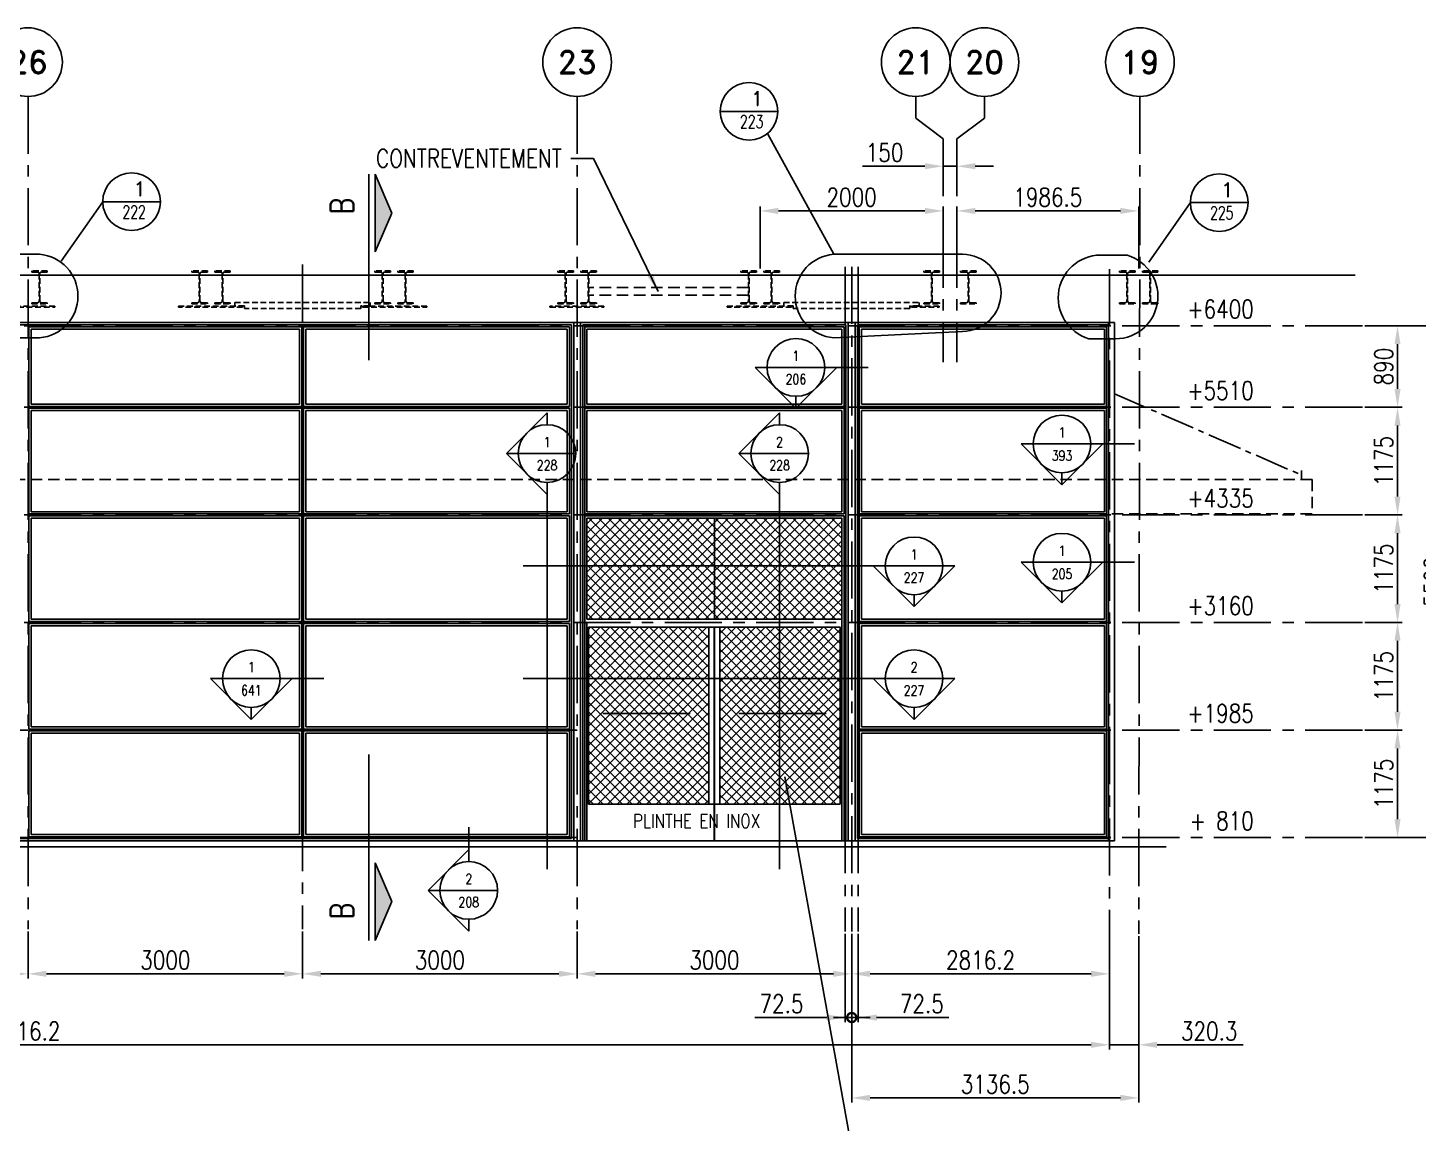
# Model space of a CAD drawing. Extents: x -39848 to 12367, y -31230 to 3285.
# Drawn here: x -22698 to -7505, y -12104 to -140 of the extents above; entities that cross this region are included whole.
import ezdxf
from ezdxf.enums import TextEntityAlignment as Align

# ---------------------------------------------------------------- set-up
doc = ezdxf.new("R2010")
doc.units = 0
doc.header["$LTSCALE"] = 500
doc.header["$MEASUREMENT"] = 0
for name, pattern in [('AXES', [2, 1.25, -0.25, 0.25, -0.25]), ('AXES2', [1.125, 0.75, -0.125, 0.125, -0.125]), ('CACHE', [0.375, 0.25, -0.125]), ('CACHE2', [0.1875, 0.125, -0.0625])]:
    doc.linetypes.add(name, pattern=pattern)
doc.layers.get('0').update_dxf_attribs({"linetype": 'CONTINUOUS'})
doc.layers.get('DEFPOINTS').update_dxf_attribs({"linetype": 'CONTINUOUS'})
for name, color, linetype in [('ALU-VIEW', 5, 'CONTINUOUS'), ('ATT', 3, 'CONTINUOUS'), ('CEN-1', 1, 'AXES2'), ('CEN-2', 1, 'AXES'), ('DAS-1', 1, 'CACHE2'), ('DAS-2', 1, 'CACHE'), ('DIM', 6, 'CONTINUOUS'), ('HT_HATCH', 1, 'CONTINUOUS'), ('STR', 4, 'CONTINUOUS'), ('TXT', 7, 'CONTINUOUS')]:
    doc.layers.add(name, color=color, linetype=linetype)
doc.styles.add('ROMAND', font='ROMAND')
doc.styles.add('SIMPLEX', font='SIMPLEX', dxfattribs={"width": 0.8})
doc.dimstyles.new('LEADER', dxfattribs={"dimscale": 50, "dimtxt": 4, "dimasz": 4, "dimexe": 1, "dimexo": 1.5, "dimgap": 2, "dimtad": 0, "dimdec": 1, "dimtxsty": 'SIMPLEX', "dimcen": 2.5, "dimclrd": 1, "dimclre": 1, "dimclrt": 256, "dimazin": 3, "dimtfac": 1, "dimtmove": 0, "dimatfit": 3, "dimtolj": 1})
doc.dimstyles.get("Standard").update_dxf_attribs({"dimscale": 50, "dimtxt": 4, "dimasz": 4, "dimexe": 1, "dimexo": 0.5, "dimgap": 1, "dimtad": 1, "dimdec": 1, "dimtxsty": 'SIMPLEX', "dimcen": 2.5, "dimclrd": 1, "dimclre": 1, "dimclrt": 6, "dimazin": 3, "dimtfac": 1, "dimtmove": 0, "dimatfit": 3, "dimtolj": 1})

# ---------------------------------------------------------------- blocks, each defined once
blk = doc.blocks.new('*D28')
at = {"color": 1, "linetype": 'BYBLOCK'}
for p, q in [((-34695, -10010), (-34695, -11298)), ((-10879, -10060), (-10879, -11298)), ((-11079, -11248), (-34495, -11248))]:
    blk.add_line(p, q, dxfattribs=at)
for points in [[(-34495, -11215), (-34495, -11281), (-34695, -11248)], [(-11079, -11215), (-11079, -11281), (-10879, -11248)]]:
    blk.add_solid(points, dxfattribs=at)
at = {"layer": 'DEFPOINTS', "color": 0, "linetype": 'BYBLOCK'}
for p in [(-34695, -9985), (-10879, -10035), (-34695, -11248)]:
    blk.add_point(p, dxfattribs=at)
at = {"color": 6, "linetype": 'BYBLOCK', "insert": (-22787, -11098), "char_height": 200, "attachment_point": 5, "style": 'SIMPLEX'}
blk.add_mtext('\\A1;23816.2', dxfattribs=at)
blk = doc.blocks.new('SNEDE')
at = {"layer": 'TXT'}
for p, q in [((-643, 99.6), (169.7, 99.6)), ((-169.7, 72.1), (169.7, 72.1)), ((-169.7, 72.1), (0, 0)), ((169.7, 72.1), (0, 0))]:
    blk.add_line(p, q, dxfattribs=at)
blk.add_solid([(-169.7, 72.1), (0, 0), (169.7, 72.1)], dxfattribs=at)
blk = doc.blocks.new('ARROW-VB')
at = {"layer": 'TXT', "xscale": -0.05, "yscale": 0.05, "zscale": 0.05, "rotation": 270}
blk.add_blockref('SNEDE', (-4.98, 32.15), dxfattribs=at)
at = {"layer": 'TXT', "style": 'SIMPLEX', "width": 0.8}
blk.add_attdef('1', text='', height=5, rotation=90, dxfattribs=at).set_placement((8.39, 35.48), align=Align.RIGHT)
blk = doc.blocks.new('*D29')
at = {"color": 1, "linetype": 'BYBLOCK'}
for p, q in [((-10700, -7810), (-10292, -7810)), ((-10342, -8785), (-10342, -8010)), ((-10700, -8985), (-10292, -8985))]:
    blk.add_line(p, q, dxfattribs=at)
for points in [[(-10376, -8010), (-10309, -8010), (-10342, -7810)], [(-10376, -8785), (-10309, -8785), (-10342, -8985)]]:
    blk.add_solid(points, dxfattribs=at)
at = {"layer": 'DEFPOINTS', "color": 0, "linetype": 'BYBLOCK'}
for p in [(-10725, -7810), (-10342, -7810), (-10725, -8985)]:
    blk.add_point(p, dxfattribs=at)
at = {"color": 6, "linetype": 'BYBLOCK', "insert": (-10492, -8397), "char_height": 200, "attachment_point": 5, "rotation": 90, "style": 'SIMPLEX'}
blk.add_mtext('\\A1;1175', dxfattribs=at)
blk = doc.blocks.new('*D30')
at = {"color": 1, "linetype": 'BYBLOCK'}
for p, q in [((-8089, -3395), (-7141, -3395)), ((-7191, -8785), (-7191, -3595)), ((-8089, -8985), (-7141, -8985))]:
    blk.add_line(p, q, dxfattribs=at)
for points in [[(-7224, -3595), (-7158, -3595), (-7191, -3395)], [(-7224, -8785), (-7158, -8785), (-7191, -8985)]]:
    blk.add_solid(points, dxfattribs=at)
at = {"layer": 'DEFPOINTS', "color": 0, "linetype": 'BYBLOCK'}
for p in [(-8114, -3395), (-7191, -3395), (-8114, -8985)]:
    blk.add_point(p, dxfattribs=at)
at = {"color": 6, "linetype": 'BYBLOCK', "insert": (-7341, -6190), "char_height": 200, "attachment_point": 5, "rotation": 90, "style": 'SIMPLEX'}
blk.add_mtext('\\A1;5590', dxfattribs=at)
blk = doc.blocks.new('*D31')
at = {"layer": 'DEFPOINTS', "color": 0}
for p in [(-13695, -10010), (-10879, -10010), (-13695, -10473)]:
    blk.add_point(p, dxfattribs=at)
at = {"layer": 'DIM', "color": 1}
for p, q in [((-13695, -10035), (-13695, -10523)), ((-10879, -10035), (-10879, -10523)), ((-11079, -10473), (-13495, -10473))]:
    blk.add_line(p, q, dxfattribs=at)
for points in [[(-13495, -10439), (-13495, -10506), (-13695, -10473)], [(-11079, -10439), (-11079, -10506), (-10879, -10473)]]:
    blk.add_solid(points, dxfattribs=at)
at = {"layer": 'DIM', "color": 6, "insert": (-12287, -10323), "char_height": 200, "attachment_point": 5, "style": 'SIMPLEX'}
blk.add_mtext('\\A1;2816.2', dxfattribs=at)
blk = doc.blocks.new('_DOTSMALL')
at = {"color": 0, "linetype": 'BYBLOCK', "const_width": 0.5}
blk.add_lwpolyline([(-0.0625, 0, 1), (0.0625, 0, 1)], format="xyb", close=True, dxfattribs=at)
blk = doc.blocks.new('*D32')
at = {"color": 1, "linetype": 'BYBLOCK'}
for p, q in [((-13768, -10035), (-13768, -11000)), ((-13695, -10035), (-13695, -11000)), ((-13968, -10950), (-14755, -10950)), ((-13695, -10950), (-13768, -10950)), ((-13695, -10950), (-13495, -10950))]:
    blk.add_line(p, q, dxfattribs=at)
blk.add_solid([(-13968, -10917), (-13968, -10984), (-13768, -10950)], dxfattribs=at)
at = {"layer": 'DEFPOINTS', "color": 0, "linetype": 'BYBLOCK'}
for p in [(-13768, -10010), (-13695, -10010), (-13768, -10950)]:
    blk.add_point(p, dxfattribs=at)
at = {"color": 1, "linetype": 'BYBLOCK', "xscale": 200, "yscale": 200, "zscale": 200, "rotation": 180}
blk.add_blockref('_DOTSMALL', (-13695, -10950), dxfattribs=at)
at = {"color": 6, "linetype": 'BYBLOCK', "insert": (-14462, -10800), "char_height": 200, "attachment_point": 5, "style": 'SIMPLEX'}
blk.add_mtext('\\A1;72.5', dxfattribs=at)
blk = doc.blocks.new('*D33')
at = {"color": 1, "linetype": 'BYBLOCK'}
for p, q in [((-10866, -10060), (-10866, -11298)), ((-10545, -10060), (-10545, -11298)), ((-11066, -11248), (-11266, -11248)), ((-10866, -11248), (-10545, -11248)), ((-10345, -11248), (-9405, -11248))]:
    blk.add_line(p, q, dxfattribs=at)
for points in [[(-11066, -11215), (-11066, -11281), (-10866, -11248)], [(-10345, -11215), (-10345, -11281), (-10545, -11248)]]:
    blk.add_solid(points, dxfattribs=at)
at = {"layer": 'DEFPOINTS', "color": 0, "linetype": 'BYBLOCK'}
for p in [(-10866, -10035), (-10545, -10035), (-10545, -11248)]:
    blk.add_point(p, dxfattribs=at)
at = {"color": 6, "linetype": 'BYBLOCK', "insert": (-9775, -11098), "char_height": 200, "attachment_point": 5, "style": 'SIMPLEX'}
blk.add_mtext('\\A1;320.3', dxfattribs=at)
blk = doc.blocks.new('*D35')
at = {"layer": 'DEFPOINTS', "color": 0}
for p in [(-22695, -9985), (-19695, -9985), (-22695, -10473)]:
    blk.add_point(p, dxfattribs=at)
at = {"layer": 'DIM', "color": 1}
for p, q in [((-22695, -10010), (-22695, -10523)), ((-19895, -10473), (-22495, -10473))]:
    blk.add_line(p, q, dxfattribs=at)
for points in [[(-22495, -10439), (-22495, -10506), (-22695, -10473)], [(-19895, -10439), (-19895, -10506), (-19695, -10473)]]:
    blk.add_solid(points, dxfattribs=at)
at = {"layer": 'DIM', "color": 6, "insert": (-21195, -10323), "char_height": 200, "attachment_point": 5, "style": 'SIMPLEX'}
blk.add_mtext('\\A1;3000', dxfattribs=at)
blk = doc.blocks.new('*D36')
at = {"layer": 'DEFPOINTS', "color": 0}
for p in [(-19695, -9985), (-16695, -9985), (-19695, -10473)]:
    blk.add_point(p, dxfattribs=at)
at = {"layer": 'DIM', "color": 1}
for p, q in [((-19695, -10010), (-19695, -10523)), ((-16895, -10473), (-19495, -10473))]:
    blk.add_line(p, q, dxfattribs=at)
for points in [[(-19495, -10439), (-19495, -10506), (-19695, -10473)], [(-16895, -10439), (-16895, -10506), (-16695, -10473)]]:
    blk.add_solid(points, dxfattribs=at)
at = {"layer": 'DIM', "color": 6, "insert": (-18195, -10323), "char_height": 200, "attachment_point": 5, "style": 'SIMPLEX'}
blk.add_mtext('\\A1;3000', dxfattribs=at)
blk = doc.blocks.new('*D37')
at = {"layer": 'DEFPOINTS', "color": 0}
for p in [(-16695, -9985), (-13695, -10010), (-16695, -10473)]:
    blk.add_point(p, dxfattribs=at)
at = {"layer": 'DIM', "color": 1}
for p, q in [((-16695, -10010), (-16695, -10523)), ((-13695, -10035), (-13695, -10523)), ((-13895, -10473), (-16495, -10473))]:
    blk.add_line(p, q, dxfattribs=at)
for points in [[(-16495, -10439), (-16495, -10506), (-16695, -10473)], [(-13895, -10439), (-13895, -10506), (-13695, -10473)]]:
    blk.add_solid(points, dxfattribs=at)
at = {"layer": 'DIM', "color": 6, "insert": (-15195, -10323), "char_height": 200, "attachment_point": 5, "style": 'SIMPLEX'}
blk.add_mtext('\\A1;3000', dxfattribs=at)
blk = doc.blocks.new('*D38')
at = {"layer": 'DEFPOINTS', "color": 0}
for p in [(-25695, -9985), (-22695, -9985), (-25695, -10473)]:
    blk.add_point(p, dxfattribs=at)
at = {"layer": 'DIM', "color": 1}
for p, q in [((-25695, -10010), (-25695, -10523)), ((-22895, -10473), (-25495, -10473))]:
    blk.add_line(p, q, dxfattribs=at)
for points in [[(-25495, -10439), (-25495, -10506), (-25695, -10473)], [(-22895, -10439), (-22895, -10506), (-22695, -10473)]]:
    blk.add_solid(points, dxfattribs=at)
at = {"layer": 'DIM', "color": 6, "insert": (-24195, -10323), "char_height": 200, "attachment_point": 5, "style": 'SIMPLEX'}
blk.add_mtext('\\A1;3000', dxfattribs=at)
blk = doc.blocks.new('*D39')
at = {"color": 1, "linetype": 'BYBLOCK'}
for p, q in [((-15507, -1652), (-16188, -1652)), ((-15157, -1652), (-15307, -1652)), ((-14957, -1652), (-14757, -1652))]:
    blk.add_line(p, q, dxfattribs=at)
for points in [[(-15507, -1618), (-15507, -1685), (-15307, -1652)], [(-14957, -1618), (-14957, -1685), (-15157, -1652)]]:
    blk.add_solid(points, dxfattribs=at)
at = {"layer": 'DEFPOINTS', "color": 0, "linetype": 'BYBLOCK'}
for p in [(-15307, -1652), (-15307, -2795), (-15157, -2795)]:
    blk.add_point(p, dxfattribs=at)
at = {"color": 6, "linetype": 'BYBLOCK', "insert": (-15947, -1502), "char_height": 200, "attachment_point": 5, "style": 'SIMPLEX'}
blk.add_mtext('\\A1;150', dxfattribs=at)
blk = doc.blocks.new('ASNR')
at = {"layer": 'TXT'}
blk.add_circle((0, 0), 7.5, dxfattribs=at)
blk = doc.blocks.new('*D40')
at = {"color": 1, "linetype": 'BYBLOCK'}
for p, q in [((-17307, -2770), (-17307, -2090)), ((-15307, -2770), (-15307, -2090)), ((-15507, -2140), (-17107, -2140))]:
    blk.add_line(p, q, dxfattribs=at)
for points in [[(-17107, -2107), (-17107, -2173), (-17307, -2140)], [(-15507, -2107), (-15507, -2173), (-15307, -2140)]]:
    blk.add_solid(points, dxfattribs=at)
at = {"layer": 'DEFPOINTS', "color": 0, "linetype": 'BYBLOCK'}
for p in [(-17307, -2140), (-17307, -2795), (-15307, -2795)]:
    blk.add_point(p, dxfattribs=at)
at = {"color": 6, "linetype": 'BYBLOCK', "insert": (-16307, -1990), "char_height": 200, "attachment_point": 5, "style": 'SIMPLEX'}
blk.add_mtext('\\A1;2000', dxfattribs=at)
blk = doc.blocks.new('PIJL-HOR-RE')
at = {"layer": 'TXT'}
for p, q in [((-238, 0), (238, 0)), ((107, 0), (553, -445)), ((998, 0), (553, -445)), ((998, 0), (868, 0)), ((238, 0), (868, 0)), ((553, -445), (553, -315))]:
    blk.add_line(p, q, dxfattribs=at)
blk.add_circle((553, 0), 315, dxfattribs=at)
at = {"layer": 'ATT', "style": 'SIMPLEX', "width": 0.8}
for tag, p in [('DETAIL', (553, 126)), ('DRAWING', (553, -128))]:
    blk.add_attdef(tag, text='', height=109, dxfattribs=at).set_placement(p, align=Align.MIDDLE)
blk = doc.blocks.new('*D41')
at = {"layer": 'DEFPOINTS', "color": 0}
for p in [(-8114, -4285), (-7731, -4285), (-8114, -5460)]:
    blk.add_point(p, dxfattribs=at)
at = {"layer": 'DIM', "color": 1}
for p, q in [((-8089, -4285), (-7681, -4285)), ((-7731, -5260), (-7731, -4485))]:
    blk.add_line(p, q, dxfattribs=at)
for points in [[(-7764, -4485), (-7698, -4485), (-7731, -4285)], [(-7764, -5260), (-7698, -5260), (-7731, -5460)]]:
    blk.add_solid(points, dxfattribs=at)
at = {"layer": 'DIM', "color": 6, "insert": (-7881, -4872), "char_height": 200, "attachment_point": 5, "rotation": 90, "style": 'SIMPLEX'}
blk.add_mtext('\\A1;1175', dxfattribs=at)
blk = doc.blocks.new('*D42')
at = {"layer": 'DEFPOINTS', "color": 0}
for p in [(-8114, -5460), (-7731, -5460), (-8114, -6635)]:
    blk.add_point(p, dxfattribs=at)
at = {"layer": 'DIM', "color": 1}
for p, q in [((-8089, -5460), (-7681, -5460)), ((-7731, -6435), (-7731, -5660))]:
    blk.add_line(p, q, dxfattribs=at)
for points in [[(-7764, -5660), (-7698, -5660), (-7731, -5460)], [(-7764, -6435), (-7698, -6435), (-7731, -6635)]]:
    blk.add_solid(points, dxfattribs=at)
at = {"layer": 'DIM', "color": 6, "insert": (-7881, -6047), "char_height": 200, "attachment_point": 5, "rotation": 90, "style": 'SIMPLEX'}
blk.add_mtext('\\A1;1175', dxfattribs=at)
blk = doc.blocks.new('*D43')
at = {"layer": 'DEFPOINTS', "color": 0}
for p in [(-8114, -6635), (-7731, -6635), (-8114, -7810)]:
    blk.add_point(p, dxfattribs=at)
at = {"layer": 'DIM', "color": 1}
for p, q in [((-8089, -6635), (-7681, -6635)), ((-7731, -7610), (-7731, -6835))]:
    blk.add_line(p, q, dxfattribs=at)
for points in [[(-7764, -6835), (-7698, -6835), (-7731, -6635)], [(-7764, -7610), (-7698, -7610), (-7731, -7810)]]:
    blk.add_solid(points, dxfattribs=at)
at = {"layer": 'DIM', "color": 6, "insert": (-7881, -7222), "char_height": 200, "attachment_point": 5, "rotation": 90, "style": 'SIMPLEX'}
blk.add_mtext('\\A1;1175', dxfattribs=at)
blk = doc.blocks.new('DETNR')
at = {"layer": 'TXT'}
blk.add_line((-10, 0), (10, 0), dxfattribs=at)
blk.add_circle((0, 0), 10, dxfattribs=at)
blk = doc.blocks.new('*D44')
at = {"layer": 'DEFPOINTS', "color": 0}
for p in [(-8114, -3395), (-7731, -3395), (-8114, -4285)]:
    blk.add_point(p, dxfattribs=at)
at = {"layer": 'DIM', "color": 1}
for p, q in [((-8089, -3395), (-7681, -3395)), ((-7731, -4085), (-7731, -3595))]:
    blk.add_line(p, q, dxfattribs=at)
for points in [[(-7764, -3595), (-7698, -3595), (-7731, -3395)], [(-7764, -4085), (-7698, -4085), (-7731, -4285)]]:
    blk.add_solid(points, dxfattribs=at)
at = {"layer": 'DIM', "color": 6, "insert": (-7881, -3840), "char_height": 200, "attachment_point": 5, "rotation": 90, "style": 'SIMPLEX'}
blk.add_mtext('\\A1;890', dxfattribs=at)
blk = doc.blocks.new('*D45')
at = {"color": 1, "linetype": 'BYBLOCK'}
for p, q in [((-12545, -2770), (-12545, -2090)), ((-10559, -2770), (-10559, -2090)), ((-10759, -2140), (-12345, -2140))]:
    blk.add_line(p, q, dxfattribs=at)
for points in [[(-12345, -2107), (-12345, -2173), (-12545, -2140)], [(-10759, -2107), (-10759, -2173), (-10559, -2140)]]:
    blk.add_solid(points, dxfattribs=at)
at = {"layer": 'DEFPOINTS', "color": 0, "linetype": 'BYBLOCK'}
for p in [(-12545, -2140), (-12545, -2795), (-10559, -2795)]:
    blk.add_point(p, dxfattribs=at)
at = {"color": 6, "linetype": 'BYBLOCK', "insert": (-11552, -1990), "char_height": 200, "attachment_point": 5, "style": 'SIMPLEX'}
blk.add_mtext('\\A1;1986.5', dxfattribs=at)
blk = doc.blocks.new('IPE360')
blk.add_lwpolyline([(-85, 0), (85, 0), (85, 12.7), (22, 12.7, -0.4142136), (4, 30.7), (4, 329.3, -0.4142136), (22, 347.3), (85, 347.3), (85, 360), (-85, 360), (-85, 347.3), (-22, 347.3, -0.4142136), (-4, 329.3), (-4, 30.7, -0.4142136), (-22, 12.7), (-85, 12.7)], format="xyb", close=True)
blk = doc.blocks.new('TMP-JB-02')
at = {"layer": 'DAS-1'}
for points in [[(-1357, -455), (-655, -455), (-655, -467), (-1357, -467)], [(636, -479), (636, -451), (740, -451), (740, -415), (-740, -415), (-740, -451), (-636, -451), (-636, -479)], [(1357, -455), (655, -455), (655, -467), (1357, -467)]]:
    blk.add_lwpolyline(points, close=True, dxfattribs=at)
blk = doc.blocks.new('TMP-JB-01')
at = {"layer": 'DAS-1'}
blk.add_lwpolyline([(-293, -455), (297, -455), (297, -467), (-293, -467)], close=True, dxfattribs=at)
blk = doc.blocks.new('*D68')
at = {"color": 1, "linetype": 'BYBLOCK'}
for p, q in [((-13695, -10035), (-13695, -11000)), ((-13623, -10035), (-13623, -11000)), ((-13695, -10950), (-13895, -10950)), ((-13695, -10950), (-13623, -10950)), ((-13423, -10950), (-12635, -10950))]:
    blk.add_line(p, q, dxfattribs=at)
blk.add_solid([(-13423, -10917), (-13423, -10984), (-13623, -10950)], dxfattribs=at)
at = {"layer": 'DEFPOINTS', "color": 0, "linetype": 'BYBLOCK'}
for p in [(-13695, -10010), (-13623, -10010), (-13623, -10950)]:
    blk.add_point(p, dxfattribs=at)
at = {"color": 1, "linetype": 'BYBLOCK', "xscale": 200, "yscale": 200, "zscale": 200}
blk.add_blockref('_DOTSMALL', (-13695, -10950), dxfattribs=at)
at = {"color": 6, "linetype": 'BYBLOCK', "insert": (-12929, -10800), "char_height": 200, "attachment_point": 5, "style": 'SIMPLEX'}
blk.add_mtext('\\A1;72.5', dxfattribs=at)
blk = doc.blocks.new('*D69')
at = {"color": 1, "linetype": 'BYBLOCK'}
for p, q in [((-13695, -10035), (-13695, -11878)), ((-10559, -10060), (-10559, -11878)), ((-13495, -11828), (-10759, -11828))]:
    blk.add_line(p, q, dxfattribs=at)
for points in [[(-13495, -11794), (-13495, -11861), (-13695, -11828)], [(-10759, -11794), (-10759, -11861), (-10559, -11828)]]:
    blk.add_solid(points, dxfattribs=at)
at = {"layer": 'DEFPOINTS', "color": 0, "linetype": 'BYBLOCK'}
for p in [(-13695, -10010), (-10559, -10035), (-10559, -11828)]:
    blk.add_point(p, dxfattribs=at)
at = {"color": 6, "linetype": 'BYBLOCK', "insert": (-12127, -11678), "char_height": 200, "attachment_point": 5, "style": 'SIMPLEX'}
blk.add_mtext('\\A1;3136.5', dxfattribs=at)
blk = doc.blocks.new('PIJL-VER-BO')
at = {"layer": 'TXT'}
for p, q in [((0, 1061), (-445, 616)), ((0, 1061), (0, 931)), ((0, 170), (-445, 616)), ((-445, 616), (-315, 616)), ((-315, 616), (315, 616)), ((0, -174), (0, 301))]:
    blk.add_line(p, q, dxfattribs=at)
blk.add_circle((0, 616), 315, dxfattribs=at)
blk = doc.blocks.new('PIJL-VER-ON')
at = {"layer": 'TXT'}
for p, q in [((0, 122), (0, -254)), ((0, -123), (-445, -569)), ((0, -1014), (-445, -569)), ((-445, -569), (-315, -569)), ((-315, -569), (315, -569)), ((0, -1014), (0, -884))]:
    blk.add_line(p, q, dxfattribs=at)
blk.add_circle((0, -569), 315, dxfattribs=at)

msp = doc.modelspace()

# ---------------------------------------------------------------- hatches: boundary and pattern name
at = {"layer": 'HT_HATCH'}
h = msp.add_hatch(dxfattribs=at)
h.set_pattern_fill('ANSI37', color=256, scale=600, style=0)
h.paths.add_polyline_path([(-15195.28, -5494.97), (-16587.78, -5494.97), (-16587.78, -6017.12), (-15195.28, -6017.12)])
h.paths.add_polyline_path([(-15195.28, -6017.12), (-16587.78, -6017.12), (-16587.78, -6599.97), (-15195.28, -6599.97)])
h.paths.add_polyline_path([(-14482.96, -6017.12), (-15195.28, -6017.12), (-15195.28, -6599.97), (-14482.96, -6599.97)])
h.paths.add_polyline_path([(-14482.96, -5580.15), (-14482.96, -5494.97), (-15195.28, -5494.97), (-15195.28, -6017.12), (-14482.96, -6017.12)])
h.paths.add_polyline_path([(-13802.78, -5494.97), (-14482.96, -5494.97), (-14482.96, -5580.15), (-14482.96, -6017.12), (-13802.78, -6017.12)])
h.paths.add_polyline_path([(-13802.78, -6017.12), (-13804.48, -6017.12), (-14482.96, -6017.12), (-14482.96, -6599.97), (-13802.78, -6599.97)])
h.paths.add_polyline_path([(-13819.78, -6686.97), (-14482.96, -6686.97), (-14482.96, -7248.52), (-13819.78, -7248.52)])
h.paths.add_polyline_path([(-14482.96, -6686.97), (-15134.28, -6686.97), (-15134.28, -7248.52), (-14482.96, -7248.52)])
h.paths.add_polyline_path([(-15256.28, -6686.97), (-16570.78, -6686.97), (-16570.78, -7248.52), (-15256.28, -7248.52)])
h.paths.add_polyline_path([(-15256.28, -7248.52), (-16570.78, -7248.52), (-16570.78, -8619.97), (-15256.28, -8619.97)])
h.paths.add_polyline_path([(-14482.96, -7248.52), (-15134.28, -7248.52), (-15134.28, -8619.97), (-14482.96, -8619.97)])
h.paths.add_polyline_path([(-13819.78, -7248.52), (-14482.96, -7248.52), (-14482.96, -8619.97), (-13819.78, -8619.97)])

# ---------------------------------------------------------------- linework, layer by layer
for p, q in [((-17023.63, -5580.15), (-17023.63, -9329.02)), ((-14482.96, -5580.15), (-14482.96, -9329.02)), ((-13804.48, -6017.12), (-17286.73, -6017.12)), ((-13804.48, -7248.52), (-17286.73, -7248.52))]:
    msp.add_line(p, q)
at = {"layer": 'ALU-VIEW'}
for p, q in [((-22695.28, -3359.97), (-25695.28, -3359.97)), ((-22695.28, -3384.97), (-25695.28, -3384.97)), ((-19695.28, -3359.97), (-22695.28, -3359.97)), ((-19685.28, -3384.97), (-22695.28, -3384.97)), ((-19705.28, -3404.97), (-22685.28, -3404.97)), ((-22685.28, -3404.97), (-22685.28, -4274.97)), ((-19730.28, -3429.97), (-22660.28, -3429.97)), ((-22660.28, -3429.97), (-22660.28, -4249.97)), ((-19730.28, -3429.97), (-19730.28, -4249.97)), ((-19705.28, -3404.97), (-19705.28, -4274.97)), ((-16695.28, -3359.97), (-19695.28, -3359.97)), ((-16757.78, -3384.97), (-19685.28, -3384.97)), ((-16777.78, -3404.97), (-19685.28, -3404.97)), ((-19685.28, -3404.97), (-19685.28, -4274.97)), ((-16802.78, -3429.97), (-19660.28, -3429.97)), ((-19660.28, -3429.97), (-19660.28, -4249.97)), ((-16802.78, -3359.97), (-16732.78, -3359.97)), ((-16802.78, -3429.97), (-16802.78, -4249.97)), ((-16777.78, -3404.97), (-16777.78, -4274.97)), ((-16757.78, -3384.97), (-16757.78, -8994.97)), ((-16732.78, -3359.97), (-16587.78, -3359.97)), ((-16732.78, -3359.97), (-16732.78, -9019.97)), ((-13802.78, -3359.97), (-16695.28, -3359.97)), ((-16657.78, -3359.97), (-16657.78, -9019.97)), ((-13757.78, -3384.97), (-16632.78, -3384.97)), ((-16632.78, -3384.97), (-16632.78, -9019.97)), ((-13777.78, -3404.97), (-16612.78, -3404.97)), ((-16612.78, -3404.97), (-16612.78, -4274.97)), ((-13802.78, -3429.97), (-16587.78, -3429.97)), ((-16587.78, -3429.97), (-16587.78, -4249.97)), ((-13802.78, -3359.97), (-13732.78, -3359.97)), ((-13802.78, -3429.97), (-13802.78, -4249.97)), ((-13777.78, -3404.97), (-13777.78, -4274.97)), ((-13757.78, -3384.97), (-13757.78, -9019.97)), ((-13732.78, -3359.97), (-13732.78, -9019.97)), ((-13732.78, -3359.97), (-13587.78, -3359.97)), ((-13657.78, -3359.97), (-13657.78, -9019.97)), ((-13632.78, -3384.97), (-13632.78, -8994.97)), ((-10889.58, -3384.97), (-13632.78, -3384.97)), ((-10909.58, -3404.97), (-13612.78, -3404.97)), ((-13612.78, -3404.97), (-13612.78, -4274.97)), ((-10824.08, -3359.97), (-13587.78, -3359.97)), ((-10934.58, -3429.97), (-13587.78, -3429.97)), ((-13587.78, -3429.97), (-13587.78, -4249.97)), ((-10934.58, -3429.97), (-10934.58, -4249.97)), ((-10909.58, -3404.97), (-10909.58, -4274.97)), ((-10889.58, -3359.97), (-10889.58, -9019.97)), ((-10824.08, -3359.97), (-10824.08, -9019.97)), ((-19730.28, -4249.97), (-22660.28, -4249.97)), ((-16802.78, -4249.97), (-19660.28, -4249.97)), ((-13802.78, -4249.97), (-16587.78, -4249.97)), ((-10934.58, -4249.97), (-13587.78, -4249.97)), ((-19705.28, -4274.97), (-22685.28, -4274.97)), ((-19705.28, -4294.97), (-22685.28, -4294.97)), ((-22685.28, -4294.97), (-22685.28, -5449.97)), ((-19730.28, -4319.97), (-22660.28, -4319.97)), ((-22660.28, -4319.97), (-22660.28, -5424.97)), ((-19730.28, -4319.97), (-19730.28, -5424.97)), ((-19705.28, -4294.97), (-19705.28, -5449.97)), ((-16777.78, -4274.97), (-19685.28, -4274.97)), ((-19685.28, -4294.97), (-19685.28, -5449.97)), ((-16777.78, -4294.97), (-19685.28, -4294.97)), ((-19660.28, -4319.97), (-19660.28, -5424.97)), ((-16802.78, -4319.97), (-19660.28, -4319.97)), ((-16802.78, -4319.97), (-16802.78, -5424.97)), ((-16777.78, -4294.97), (-16777.78, -5449.97)), ((-13777.78, -4274.97), (-16612.78, -4274.97)), ((-13777.78, -4294.97), (-16612.78, -4294.97)), ((-16612.78, -4294.97), (-16612.78, -5449.97)), ((-13802.78, -4319.97), (-16587.78, -4319.97)), ((-16587.78, -4319.97), (-16587.78, -5424.97)), ((-13802.78, -4319.97), (-13802.78, -5424.97)), ((-13777.78, -4294.97), (-13777.78, -5449.97)), ((-10909.58, -4274.97), (-13612.78, -4274.97)), ((-10909.58, -4294.97), (-13612.78, -4294.97)), ((-13612.78, -4294.97), (-13612.78, -5449.97)), ((-10934.58, -4319.97), (-13587.78, -4319.97)), ((-13587.78, -4319.97), (-13587.78, -5424.97)), ((-10934.58, -4319.97), (-10934.58, -5424.97)), ((-10909.58, -4294.97), (-10909.58, -5449.97)), ((-19705.28, -5449.97), (-22685.28, -5449.97)), ((-19730.28, -5424.97), (-22660.28, -5424.97)), ((-16777.78, -5449.97), (-19685.28, -5449.97)), ((-16802.78, -5424.97), (-19660.28, -5424.97)), ((-13777.78, -5449.97), (-16612.78, -5449.97)), ((-13802.78, -5424.97), (-16587.78, -5424.97)), ((-10909.58, -5449.97), (-13612.78, -5449.97)), ((-10934.58, -5424.97), (-13587.78, -5424.97)), ((-19705.28, -5469.97), (-22685.28, -5469.97)), ((-22685.28, -5469.97), (-22685.28, -6624.97)), ((-19730.28, -5494.97), (-22660.28, -5494.97)), ((-22660.28, -5494.97), (-22660.28, -6599.97)), ((-19730.28, -5494.97), (-19730.28, -6599.97)), ((-19705.28, -5469.97), (-19705.28, -6624.97)), ((-16777.78, -5469.97), (-19685.28, -5469.97)), ((-19685.28, -5469.97), (-19685.28, -6624.97)), ((-16802.78, -5494.97), (-19660.28, -5494.97)), ((-19660.28, -5494.97), (-19660.28, -6599.97)), ((-16802.78, -5494.97), (-16802.78, -6599.97)), ((-16777.78, -5469.97), (-16777.78, -6624.97)), ((-13777.78, -5469.97), (-16612.78, -5469.97)), ((-16612.78, -5469.97), (-16612.78, -6634.97)), ((-13802.78, -5494.97), (-16587.78, -5494.97)), ((-16587.78, -5494.97), (-16587.78, -6599.97)), ((-15195.28, -6599.97), (-15195.28, -5494.97)), ((-13802.78, -5494.97), (-13802.78, -9019.97)), ((-13777.78, -5469.97), (-13777.78, -9019.97)), ((-10909.58, -5469.97), (-13612.78, -5469.97)), ((-13612.78, -5469.97), (-13612.78, -6624.97)), ((-10934.58, -5494.97), (-13587.78, -5494.97)), ((-13587.78, -5494.97), (-13587.78, -6599.97)), ((-10934.58, -5494.97), (-10934.58, -6599.97)), ((-10909.58, -5469.97), (-10909.58, -6624.97)), ((-19705.28, -6624.97), (-22685.28, -6624.97)), ((-19705.28, -6644.97), (-22685.28, -6644.97)), ((-22685.28, -6644.97), (-22685.28, -7799.97)), ((-19730.28, -6599.97), (-22660.28, -6599.97)), ((-19730.28, -6669.97), (-22660.28, -6669.97)), ((-22660.28, -6669.97), (-22660.28, -7774.97)), ((-19730.28, -6669.97), (-19730.28, -7774.97)), ((-19705.28, -6644.97), (-19705.28, -7799.97)), ((-16777.78, -6624.97), (-19685.28, -6624.97)), ((-16777.78, -6644.97), (-19685.28, -6644.97)), ((-19685.28, -6644.97), (-19685.28, -7799.97)), ((-16802.78, -6599.97), (-19660.28, -6599.97)), ((-16802.78, -6669.97), (-19660.28, -6669.97)), ((-19660.28, -6669.97), (-19660.28, -7774.97)), ((-16802.78, -6669.97), (-16802.78, -7774.97)), ((-16777.78, -6644.97), (-16777.78, -7799.97)), ((-16612.78, -6634.97), (-16612.78, -7809.97)), ((-16587.78, -6599.97), (-13802.78, -6599.97)), ((-16587.78, -6634.97), (-16587.78, -7809.97)), ((-10909.58, -6624.97), (-13612.78, -6624.97)), ((-10909.58, -6644.97), (-13612.78, -6644.97)), ((-13612.78, -6644.97), (-13612.78, -7799.97)), ((-10934.58, -6599.97), (-13587.78, -6599.97)), ((-10934.58, -6669.97), (-13587.78, -6669.97)), ((-13587.78, -6669.97), (-13587.78, -7774.97)), ((-10934.58, -6669.97), (-10934.58, -7774.97)), ((-10909.58, -6644.97), (-10909.58, -7799.97)), ((-16570.78, -6686.97), (-13819.78, -6686.97)), ((-16570.78, -6686.97), (-16570.78, -8619.97)), ((-15256.28, -6686.97), (-15256.28, -8619.97)), ((-15196.28, -6686.97), (-15196.28, -9019.97)), ((-15194.28, -6686.97), (-15194.28, -9019.97)), ((-15134.28, -6686.97), (-15134.28, -8619.97)), ((-13819.78, -6686.97), (-13819.78, -8619.97)), ((-19705.28, -7799.97), (-22685.28, -7799.97)), ((-22685.28, -7819.97), (-22685.28, -8974.97)), ((-19705.28, -7819.97), (-22685.28, -7819.97)), ((-19730.28, -7774.97), (-22660.28, -7774.97)), ((-22660.28, -7844.97), (-22660.28, -8949.97)), ((-19730.28, -7844.97), (-22660.28, -7844.97)), ((-19730.28, -7844.97), (-19730.28, -8949.97)), ((-19705.28, -7819.97), (-19705.28, -8974.97)), ((-16777.78, -7799.97), (-19685.28, -7799.97)), ((-19685.28, -7819.97), (-19685.28, -8974.97)), ((-16777.78, -7819.97), (-19685.28, -7819.97)), ((-16802.78, -7774.97), (-19660.28, -7774.97)), ((-19660.28, -7844.97), (-19660.28, -8949.97)), ((-16802.78, -7844.97), (-19660.28, -7844.97)), ((-16802.78, -7844.97), (-16802.78, -8949.97)), ((-16777.78, -7819.97), (-16777.78, -8974.97)), ((-16612.78, -7809.97), (-16612.78, -9019.97)), ((-16587.78, -7809.97), (-16587.78, -9019.97)), ((-10909.58, -7799.97), (-13612.78, -7799.97)), ((-13612.78, -7819.97), (-13612.78, -8974.97)), ((-10909.58, -7819.97), (-13612.78, -7819.97)), ((-10934.58, -7774.97), (-13587.78, -7774.97)), ((-13587.78, -7844.97), (-13587.78, -8949.97)), ((-10934.58, -7844.97), (-13587.78, -7844.97)), ((-10934.58, -7844.97), (-10934.58, -8949.97)), ((-10909.58, -7819.97), (-10909.58, -8974.97)), ((-16570.78, -8619.97), (-13819.78, -8619.97)), ((-19730.28, -8949.97), (-22660.28, -8949.97)), ((-16802.78, -8949.97), (-19660.28, -8949.97)), ((-10934.58, -8949.97), (-13587.78, -8949.97)), ((-22695.28, -8994.97), (-25695.28, -8994.97)), ((-22695.28, -9019.97), (-25695.28, -9019.97)), ((-16757.78, -8994.97), (-22695.28, -8994.97)), ((-16660.28, -9019.97), (-22695.28, -9019.97)), ((-19705.28, -8974.97), (-22685.28, -8974.97)), ((-16777.78, -8974.97), (-19685.28, -8974.97)), ((-16657.78, -9019.97), (-16802.78, -9019.97)), ((-13802.78, -9019.97), (-16660.28, -9019.97)), ((-16587.78, -9019.97), (-16657.78, -9019.97)), ((-16587.78, -9019.97), (-16657.78, -9019.97)), ((-13657.78, -9019.97), (-13802.78, -9019.97)), ((-13587.78, -9019.97), (-13657.78, -9019.97)), ((-13587.78, -9019.97), (-13657.78, -9019.97)), ((-10889.58, -8994.97), (-13632.78, -8994.97)), ((-10909.58, -8974.97), (-13612.78, -8974.97)), ((-10824.08, -9019.97), (-13587.78, -9019.97))]:
    msp.add_line(p, q, dxfattribs=at)
at = {"layer": 'CEN-1'}
msp.add_line((-10824.08, -4136.82), (-8780.39, -5024.97), dxfattribs=at)
at = {"layer": 'CEN-2'}
for p, q in [((-22695.28, -890.12), (-22695.28, -9984.97)), ((-16695.28, -890.12), (-16695.28, -9984.97)), ((-10545.28, -890.12), (-10558.78, -10034.97)), ((-19695.28, -2724.97), (-19695.28, -9984.97)), ((-13767.78, -2749.97), (-13767.78, -10009.97)), ((-13695.28, -2749.97), (-13695.28, -10009.97)), ((-13622.78, -2749.97), (-13622.78, -10009.97)), ((-10879.08, -2774.97), (-10879.08, -10034.97)), ((-8113.57, -3394.97), (-34810.28, -3394.97)), ((-8113.57, -4284.97), (-34810.28, -4284.97)), ((-8113.57, -5459.97), (-34820.28, -5459.97)), ((-8113.57, -6634.97), (-34695.28, -6634.97)), ((-16695.28, -7809.97), (-34820.28, -7809.97)), ((-8113.57, -7809.97), (-13622.78, -7809.97)), ((-16695.28, -8984.97), (-34820.28, -8984.97)), ((-8113.57, -8984.97), (-13622.78, -8984.97))]:
    msp.add_line(p, q, dxfattribs=at)
for points in [[(-12995.28, -890.12), (-12995.28, -1126.96), (-12695.28, -1354.13), (-12695.28, -3793.19)], [(-12245.28, -890.12), (-12245.28, -1126.96), (-12545.28, -1354.13), (-12545.28, -3793.19)]]:
    msp.add_lwpolyline(points, dxfattribs=at)
at = {"layer": 'DAS-1'}
for points in [[(-15054.67, -3179.97), (-14352.66, -3179.97), (-14352.66, -3191.97), (-15054.67, -3191.97)], [(-14334.11, -3204.32), (-14334.11, -3176.28), (-14437.78, -3176.28), (-14437.78, -3140.32), (-12957.78, -3140.32), (-12957.78, -3176.28), (-13061.44, -3176.28), (-13061.44, -3204.32)], [(-12739.25, -3179.97), (-13042.9, -3179.97), (-13042.9, -3191.97), (-12739.25, -3191.97)]]:
    msp.add_lwpolyline(points, close=True, dxfattribs=at)
at = {"layer": 'DAS-2'}
for p, q in [((-14824.28, -2974.97), (-16566.28, -2974.97)), ((-14824.28, -3058.53), (-16566.28, -3058.53)), ((-8664.6, -5074.97), (-34560.28, -5074.97)), ((-8664.6, -5074.97), (-8664.6, -5449.97)), ((-8664.6, -5449.97), (-10909.58, -5449.97))]:
    msp.add_line(p, q, dxfattribs=at)
at = {"layer": 'DIM'}
msp.add_line((-8780.39, -4974.97), (-8780.39, -5074.97), dxfattribs=at)
at = {"layer": 'STR'}
for p, q in [((-35303, -2839.97), (-8194.94, -2839.97)), ((-35303, -9084.97), (-10257.85, -9084.97))]:
    msp.add_line(p, q, dxfattribs=at)
at = {"layer": 'TXT'}
for p, q in [((-13892.04, -2614.03), (-14613.43, -1293.1)), ((-22333.11, -2689.73), (-21879.04, -2039.17)), ((-10448.42, -2699.8), (-9994.35, -2049.23))]:
    msp.add_line(p, q, dxfattribs=at)
for points in [[(-22816.7, -3525.28), (-22570.07, -3525.28, 0.92318264), (-22570.07, -2614.03), (-22816.7, -2614.03, 0.92318264)], [(-13892.04, -3525.28), (-12483.79, -3455.28, 1), (-12483.79, -2614.03), (-13892.04, -2614.03, 0.92318264)], [(-11102.32, -3535.34), (-10855.69, -3535.34, 0.90747136), (-10685.39, -2624.09), (-10932.02, -2624.09, 0.90747136)]]:
    msp.add_lwpolyline(points, format="xyb", close=True, dxfattribs=at)

# ---------------------------------------------------------------- block references
at = {"layer": 'DAS-1'}
for p in [(-22570.28, -3154.97), (-20820.28, -3154.97), (-20570.28, -3154.97), (-18820.28, -3154.97), (-18570.28, -3154.97), (-16820.28, -3154.97), (-16570.28, -3154.97), (-14820.28, -3154.97), (-14570.28, -3154.97), (-12820.28, -3154.97), (-12420.28, -3154.97), (-10683.78, -3154.97), (-10433.78, -3154.97)]:
    msp.add_blockref('IPE360', p, dxfattribs=at)
at = {"layer": 'DIM'}
ref = msp.add_blockref('ASNR', (-22695.28, -515.12), dxfattribs=dict(at, xscale=-50, yscale=50, zscale=50))
ref.add_attrib('NR-AS', '26', dxfattribs={"layer": 'ATT', "height": 250, "style": 'ROMAND'}).set_placement((-22695.28, -515.12), align=Align.MIDDLE)
ref = msp.add_blockref('ASNR', (-16695.28, -515.12), dxfattribs=dict(at, xscale=-50, yscale=50, zscale=50))
ref.add_attrib('NR-AS', '23', dxfattribs={"layer": 'ATT', "height": 250, "style": 'ROMAND'}).set_placement((-16695.28, -515.12), align=Align.MIDDLE)
ref = msp.add_blockref('ASNR', (-12995.28, -515.12), dxfattribs=dict(at, xscale=-50, yscale=50, zscale=50))
ref.add_attrib('NR-AS', '21', dxfattribs={"layer": 'ATT', "height": 250, "style": 'ROMAND'}).set_placement((-12995.28, -515.12), align=Align.MIDDLE)
ref = msp.add_blockref('ASNR', (-12245.28, -515.12), dxfattribs=dict(at, xscale=50, yscale=50, zscale=50))
ref.add_attrib('NR-AS', '20', dxfattribs={"layer": 'ATT', "height": 250, "style": 'ROMAND'}).set_placement((-12245.28, -515.12), align=Align.MIDDLE)
ref = msp.add_blockref('ASNR', (-10545.28, -515.12), dxfattribs=dict(at, xscale=-50, yscale=50, zscale=50))
ref.add_attrib('NR-AS', '19', dxfattribs={"layer": 'ATT', "height": 250, "style": 'ROMAND'}).set_placement((-10545.28, -515.12), align=Align.MIDDLE)
ref = msp.add_blockref('ARROW-VB', (-18969.58, -3771.3), dxfattribs=dict(at, xscale=-50, yscale=50, zscale=50))
ref.add_attrib('1', 'B', dxfattribs={"layer": 'TXT', "height": 250, "rotation": 90, "style": 'SIMPLEX', "width": 0.8}).set_placement((-19138.88, -1997.16), align=Align.RIGHT)
at = {"layer": 'DIM', "xscale": -1}
for name, p in [('TMP-JB-01', (-22695.28, -2724.97)), ('TMP-JB-02', (-19695.28, -2724.97)), ('TMP-JB-01', (-16695.28, -2724.97))]:
    msp.add_blockref(name, p, dxfattribs=at)
at = {"layer": 'DIM'}
ref = msp.add_blockref('PIJL-HOR-RE', (-13751.9, -3849.88), dxfattribs=dict(at, xscale=-1))
ref.add_attrib('DRAWING', '206', dxfattribs={"layer": 'ATT', "height": 109.375, "style": 'SIMPLEX', "width": 0.8}).set_placement((-14304.59, -3977.64), align=Align.MIDDLE)
ref.add_attrib('DETAIL', '1', dxfattribs={"layer": 'ATT', "height": 109.38, "style": 'SIMPLEX', "width": 0.8}).set_placement((-14304.59, -3724.25), align=Align.MIDDLE)
ref = msp.add_blockref('PIJL-VER-BO', (-17023.63, -5405.65), dxfattribs=at)
ref.add_attrib('DRAWING', '228', dxfattribs={"layer": 'ATT', "height": 109.375, "style": 'SIMPLEX', "width": 0.8}).set_placement((-17023.63, -4917.52), align=Align.MIDDLE)
ref.add_attrib('DETAIL', '1', dxfattribs={"layer": 'ATT', "height": 109.38, "style": 'SIMPLEX', "width": 0.8}).set_placement((-17023.63, -4664.14), align=Align.MIDDLE)
ref = msp.add_blockref('PIJL-VER-BO', (-14482.96, -5405.65), dxfattribs=at)
ref.add_attrib('DRAWING', '228', dxfattribs={"layer": 'ATT', "height": 109.375, "style": 'SIMPLEX', "width": 0.8}).set_placement((-14482.96, -4917.52), align=Align.MIDDLE)
ref.add_attrib('DETAIL', '2', dxfattribs={"layer": 'ATT', "height": 109.38, "style": 'SIMPLEX', "width": 0.8}).set_placement((-14482.96, -4664.14), align=Align.MIDDLE)
ref = msp.add_blockref('PIJL-HOR-RE', (-10844.41, -4685.31), dxfattribs=dict(at, xscale=-1))
ref.add_attrib('DRAWING', '393', dxfattribs={"layer": 'ATT', "height": 109.375, "style": 'SIMPLEX', "width": 0.8}).set_placement((-11397.1, -4813.07), align=Align.MIDDLE)
ref.add_attrib('DETAIL', '1', dxfattribs={"layer": 'ATT', "height": 109.38, "style": 'SIMPLEX', "width": 0.8}).set_placement((-11397.1, -4559.68), align=Align.MIDDLE)
for p, values in [((-13566.79, -6017.12), {'DRAWING': '227', 'DETAIL': '1'}), ((-13566.79, -7248.52), {'DRAWING': '227', 'DETAIL': '2'})]:
    msp.add_blockref('PIJL-HOR-RE', p, dxfattribs=at).add_auto_attribs(values)
ref = msp.add_blockref('PIJL-HOR-RE', (-10844.41, -5976.63), dxfattribs=dict(at, xscale=-1))
ref.add_attrib('DRAWING', '205', dxfattribs={"layer": 'ATT', "height": 109.375, "style": 'SIMPLEX', "width": 0.8}).set_placement((-11397.1, -6104.38), align=Align.MIDDLE)
ref.add_attrib('DETAIL', '1', dxfattribs={"layer": 'ATT', "height": 109.38, "style": 'SIMPLEX', "width": 0.8}).set_placement((-11397.1, -5851), align=Align.MIDDLE)
ref = msp.add_blockref('PIJL-HOR-RE', (-19702.52, -7248.52), dxfattribs=dict(at, xscale=-1))
ref.add_attrib('DRAWING', '641', dxfattribs={"layer": 'ATT', "height": 109.375, "style": 'SIMPLEX', "width": 0.8}).set_placement((-20255.21, -7376.27), align=Align.MIDDLE)
ref.add_attrib('DETAIL', '1', dxfattribs={"layer": 'ATT', "height": 109.38, "style": 'SIMPLEX', "width": 0.8}).set_placement((-20255.21, -7122.89), align=Align.MIDDLE)
ref = msp.add_blockref('ARROW-VB', (-18969.58, -8075.49), dxfattribs=dict(at, xscale=50, yscale=50, zscale=50, rotation=180))
ref.add_attrib('1', 'B', dxfattribs={"layer": 'TXT', "height": 250, "rotation": 90, "style": 'SIMPLEX', "width": 0.8}).set_placement((-19138.88, -9697.26), align=Align.RIGHT)
ref = msp.add_blockref('PIJL-VER-ON', (-17879.48, -8992.7), dxfattribs=at)
ref.add_attrib('DRAWING', '208', dxfattribs={"layer": 'ATT', "height": 109.375, "style": 'SIMPLEX', "width": 0.8}).set_placement((-17879.48, -9689.2), align=Align.MIDDLE)
ref.add_attrib('DETAIL', '2', dxfattribs={"layer": 'ATT', "height": 109.38, "style": 'SIMPLEX', "width": 0.8}).set_placement((-17879.48, -9435.82), align=Align.MIDDLE)
at = {"layer": 'TXT'}
ref = msp.add_blockref('DETNR', (-14816.52, -1052.3), dxfattribs=dict(at, xscale=-31.5, yscale=31.5, zscale=31.5))
ref.add_attrib('DETAIL', '1', dxfattribs={"layer": 'ATT', "height": 157.5, "style": 'ROMAND'}).set_placement((-14726.52, -989.3), align=Align.CENTER)
ref.add_attrib('PLAN', '223', dxfattribs={"layer": 'ATT', "height": 141.75, "style": 'ROMAND', "width": 0.7}).set_placement((-14788.17, -1235.35), align=Align.CENTER)
ref = msp.add_blockref('DETNR', (-21564.04, -2039.17), dxfattribs=dict(at, xscale=-31.5, yscale=31.5, zscale=31.5))
ref.add_attrib('DETAIL', '1', dxfattribs={"layer": 'ATT', "height": 157.5, "style": 'ROMAND'}).set_placement((-21474.04, -1976.17), align=Align.CENTER)
ref.add_attrib('PLAN', '222', dxfattribs={"layer": 'ATT', "height": 141.75, "style": 'ROMAND', "width": 0.7}).set_placement((-21535.69, -2222.22), align=Align.CENTER)
ref = msp.add_blockref('DETNR', (-9679.35, -2049.23), dxfattribs=dict(at, xscale=-31.5, yscale=31.5, zscale=31.5))
ref.add_attrib('DETAIL', '1', dxfattribs={"layer": 'ATT', "height": 157.5, "style": 'ROMAND'}).set_placement((-9589.35, -1986.23), align=Align.CENTER)
ref.add_attrib('PLAN', '225', dxfattribs={"layer": 'ATT', "height": 141.75, "style": 'ROMAND', "width": 0.7}).set_placement((-9651, -2232.28), align=Align.CENTER)

# ---------------------------------------------------------------- texts
at = {"layer": 'DIM', "color": 6, "insert": (-16863.16, -1565.98), "char_height": 200, "attachment_point": 6, "style": 'SIMPLEX'}
msp.add_mtext('\\A1;CONTREVENTEMENT', dxfattribs=at)
at = {"layer": 'DIM', "insert": (-16084.72, -8728.31), "char_height": 150, "width": 4519.2198, "attachment_point": 1, "style": 'SIMPLEX'}
msp.add_mtext('PLINTHE EN INOX', dxfattribs=at)
at = {"layer": 'TXT', "char_height": 200, "width": 1215.7065, "attachment_point": 3, "style": 'SIMPLEX'}
for s, insert in [('+6400', (-9301.69, -3112.43)), ('+5510', (-9301.69, -4002.43)), ('+4335', (-9301.69, -5177.43)), ('+3160', (-9301.69, -6352.43)), ('+1985', (-9301.69, -7527.43)), ('+ 810', (-9301.69, -8702.43))]:
    msp.add_mtext(s, dxfattribs=dict(at, insert=insert))

# ---------------------------------------------------------------- dimensions: what is measured, and where the dimension line sits
at = {"layer": 'DIM'}
dim = msp.add_linear_dim(base=(-12695.28, -1651.64), p1=(-12545.28, -2794.97), p2=(-12695.28, -2794.97), dimstyle='STANDARD', override={"dimse1": 1, "dimse2": 1}, dxfattribs=at)
dim.commit()
dim.dimension.update_dxf_attribs({"geometry": '*D39', "text_midpoint": (-13335.75, -1501.64), "insert": (2611.31, 0)})
for base, p1, p2, picture, middle, set_off in [((-14695.28, -2139.95), (-12695.28, -2794.97), (-14695.28, -2794.97), '*D40', (-13695.28, -1989.95), (2611.31, 0)), ((-10558.78, -11247.92), (-10879.08, -10034.97), (-10558.78, -10034.97), '*D33', (-9775.28, -11097.92), (-13.5, 0))]:
    dim = msp.add_linear_dim(base=base, p1=p1, p2=p2, dimstyle='STANDARD', dxfattribs=at)
    dim.commit()
    dim.dimension.update_dxf_attribs({"geometry": picture, "text_midpoint": middle, "insert": set_off})
for base, p1, p2, picture, middle in [((-12545.28, -2139.95), (-10558.78, -2794.97), (-12545.28, -2794.97), '*D45', (-11552.03, -1989.95)), ((-34695.28, -11247.92), (-10879.08, -10034.97), (-34695.28, -9984.97), '*D28', (-22787.18, -11097.92)), ((-10558.78, -11827.81), (-13695.28, -10009.97), (-10558.78, -10034.97), '*D69', (-12127.03, -11677.81))]:
    dim = msp.add_linear_dim(base=base, p1=p1, p2=p2, dimstyle='STANDARD', dxfattribs=at)
    dim.commit()
    dim.dimension.update_dxf_attribs({"geometry": picture, "text_midpoint": middle})
dim = msp.add_linear_dim(base=(-7190.95, -3394.97), p1=(-8113.57, -8984.97), p2=(-8113.57, -3394.97), angle=270, dimstyle='STANDARD', dxfattribs=at)
dim.commit()
dim.dimension.update_dxf_attribs({"geometry": '*D30', "text_midpoint": (-7340.95, -6189.97)})
for base, p1, p2, picture, middle in [((-7730.98, -3394.97), (-8113.57, -4284.97), (-8113.57, -3394.97), '*D44', (-7880.98, -3839.97)), ((-7730.98, -4284.97), (-8113.57, -5459.97), (-8113.57, -4284.97), '*D41', (-7880.98, -4872.47)), ((-7730.98, -5459.97), (-8113.57, -6634.97), (-8113.57, -5459.97), '*D42', (-7880.98, -6047.47)), ((-7730.98, -6634.97), (-8113.57, -7809.97), (-8113.57, -6634.97), '*D43', (-7880.98, -7222.47))]:
    dim = msp.add_linear_dim(base=base, p1=p1, p2=p2, angle=270, dimstyle='STANDARD', override={"dimse1": 1, "dimtmove": 1}, dxfattribs=at)
    dim.commit()
    dim.dimension.update_dxf_attribs({"geometry": picture, "text_midpoint": middle})
dim = msp.add_linear_dim(base=(-7730.98, -7809.97), p1=(-8113.57, -8984.97), p2=(-8113.57, -7809.97), angle=270, dimstyle='STANDARD', dxfattribs=at)
dim.commit()
dim.dimension.update_dxf_attribs({"geometry": '*D29', "text_midpoint": (-7880.98, -8397.47), "insert": (2611.31, 0)})
for base, p1, p2, override, picture, middle in [((-25695.28, -10472.74), (-22695.28, -9984.97), (-25695.28, -9984.97), {"dimse1": 1, "dimtmove": 1}, '*D38', (-24195.28, -10322.74)), ((-22695.28, -10472.74), (-19695.28, -9984.97), (-22695.28, -9984.97), {"dimse1": 1, "dimtmove": 1}, '*D35', (-21195.28, -10322.74)), ((-19695.28, -10472.74), (-16695.28, -9984.97), (-19695.28, -9984.97), {"dimse1": 1, "dimtmove": 1}, '*D36', (-18195.28, -10322.74)), ((-16695.28, -10472.74), (-13695.28, -10009.97), (-16695.28, -9984.97), {"dimtmove": 1}, '*D37', (-15195.28, -10322.74)), ((-13767.78, -10950.39), (-13695.28, -10009.97), (-13767.78, -10009.97), {"dimblk1": 'DOTSMALL', "dimsah": 1}, '*D32', (-14461.59, -10800.39)), ((-13622.78, -10950.39), (-13695.28, -10009.97), (-13622.78, -10009.97), {"dimblk1": 'DOTSMALL', "dimsah": 1}, '*D68', (-12928.97, -10800.39)), ((-13695.28, -10472.74), (-10879.08, -10009.97), (-13695.28, -10009.97), {"dimtmove": 1}, '*D31', (-12287.18, -10322.74))]:
    dim = msp.add_linear_dim(base=base, p1=p1, p2=p2, dimstyle='STANDARD', override=override, dxfattribs=at)
    dim.commit()
    dim.dimension.update_dxf_attribs({"geometry": picture, "text_midpoint": middle})

# ---------------------------------------------------------------- leaders
at = {"layer": 'DIM', "color": 1, "annotation_type": 0, "has_hookline": 1, "hookline_direction": 1, "text_width": 2285.71}
msp.add_leader([(-15809.77, -3020.39), (-16517.32, -1565.98), (-16763.16, -1565.98)], dimstyle='LEADER', dxfattribs=at)
at = {"layer": 'DIM', "color": 1}
for points in [[(-16415.46, -7630.77), (-15461.27, -7630.77)], [(-13975.1, -7630.77), (-14929.28, -7630.77)], [(-14424.79, -8322.41), (-13597.94, -12913.5), (-13255.33, -12913.5)]]:
    msp.add_leader(points, dimstyle='LEADER', dxfattribs=at)

doc.saveas('drawing.dxf')
